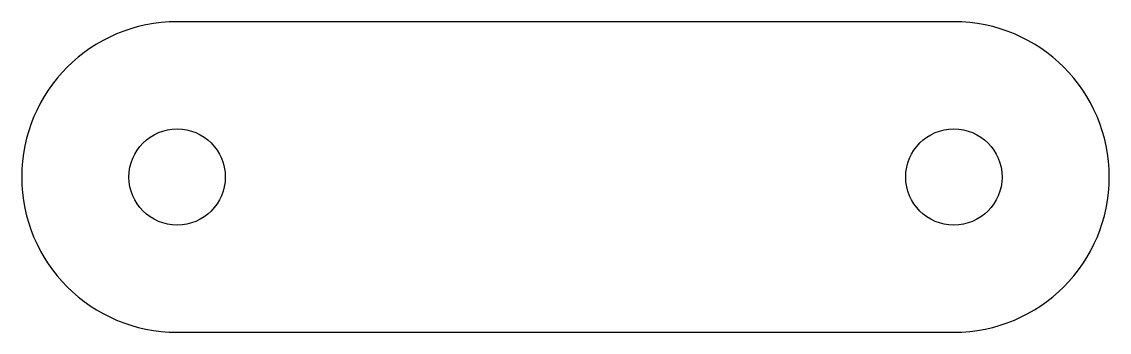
# Model space of a CAD drawing. Header units: millimetres. Extents: x 0 to 35, y 0 to 10.
import ezdxf

# ---------------------------------------------------------------- set-up
doc = ezdxf.new("R2010")
doc.units = ezdxf.units.MM
doc.layers.add('CUT', color=1, linetype='Continuous')

msp = doc.modelspace()

# ---------------------------------------------------------------- linework, layer by layer
at = {"layer": 'CUT'}
msp.add_lwpolyline([(5, 0), (30, 0, 1), (30, 10), (5, 10, 1)], format="xyb", close=True, dxfattribs=at)
for centre in [(5, 5), (30, 5)]:
    msp.add_circle(centre, 1.55, dxfattribs=at)

doc.saveas('drawing.dxf')
